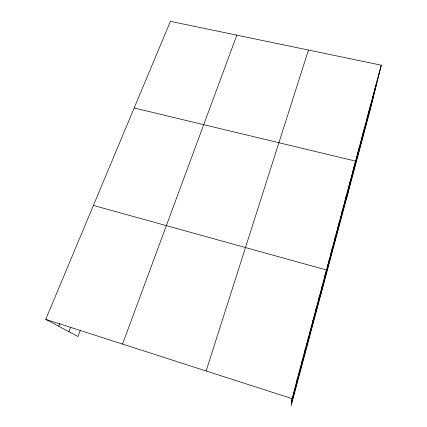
<?xml version="1.0" encoding="UTF-8"?>
<svg xmlns="http://www.w3.org/2000/svg" width="427" height="427" viewBox="0 0 427 427"><rect width="100%" height="100%" fill="white"/><g stroke="black" fill="none" stroke-linecap="round" stroke-linejoin="round"><path stroke-width="0.64" d="M293.584 392.877L293.653 392.344M295.233 386.713L295.319 386.125M296.872 380.596L296.973 379.95M298.5 374.516L298.617 373.812M300.117 368.474L300.25 367.716M301.724 362.475L301.873 361.664M303.319 356.513L303.485 355.648M304.905 350.594L305.081 349.676M306.479 344.706L306.671 343.74M308.048 338.862L308.251 337.842M309.602 333.055L309.821 331.982M311.144 327.285L311.379 326.164M312.681 321.552L312.927 320.383M314.208 315.857L314.464 314.635M315.718 310.199L315.996 308.929M317.229 304.574L317.512 303.255M318.723 298.985L319.022 297.624M320.207 293.434L320.522 292.025M321.686 287.915L322.011 286.458M323.154 282.434L323.49 280.934M324.616 276.984L324.963 275.436M320.992 293.973L326.425 269.981L93.406 205.419M327.53 266.101L327.899 264.468M328.982 260.667L329.366 258.986M330.429 255.266L330.824 253.542M331.87 249.896L332.275 248.13M333.295 244.559L333.717 242.755M334.715 239.259L335.147 237.412M336.124 233.991L336.567 232.101M337.527 228.755L337.981 226.828M338.921 223.551L339.385 221.581M340.303 218.378L340.778 216.372M341.68 213.238L342.166 211.194M343.052 208.13L343.543 206.049M344.408 203.055L344.915 200.93M345.758 198.011L346.276 195.849M347.103 192.993L347.626 190.8M348.437 188.008L348.971 185.777M349.766 183.055L350.311 180.786M351.085 178.128L351.64 175.823M352.392 173.234L352.958 170.896M353.695 168.366L354.271 165.991M346.724 197.685L355.574 161.123L134.174 107.988M356.278 158.721L356.871 156.277M357.559 153.939L358.162 151.468M358.835 149.188L359.443 146.68M360.1 144.459L360.714 141.924M361.354 139.768L361.984 137.195M362.603 135.097L363.238 132.493M363.847 130.454L364.493 127.822M365.085 125.837L365.736 123.179M366.313 121.252L366.974 118.557M367.535 116.688L368.202 113.966M368.747 112.157L369.424 109.403M369.953 107.647L370.641 104.866M371.154 103.163L371.848 100.356M372.349 98.706L373.049 95.867M373.534 94.271L374.244 91.405M374.714 89.862L375.429 86.975M375.888 85.48L376.614 82.566M377.057 81.125L377.788 78.178M378.215 76.791L378.952 73.818M381.268 65.176L369.771 111.436L291.15 405.65L291.977 398.604L45.732 319.364L170.421 21.35L381.268 65.176L291.924 399.08M291.379 403.686L373.033 98.301M291.641 401.465L376.678 83.649M206.134 370.983L308.454 50.039M122.538 344.082L236.841 35.153M80.281 330.493L77.89 336.519L45.732 319.364M68.854 331.699L70.652 327.231M58.686 326.276L59.876 323.362"/></g></svg>
